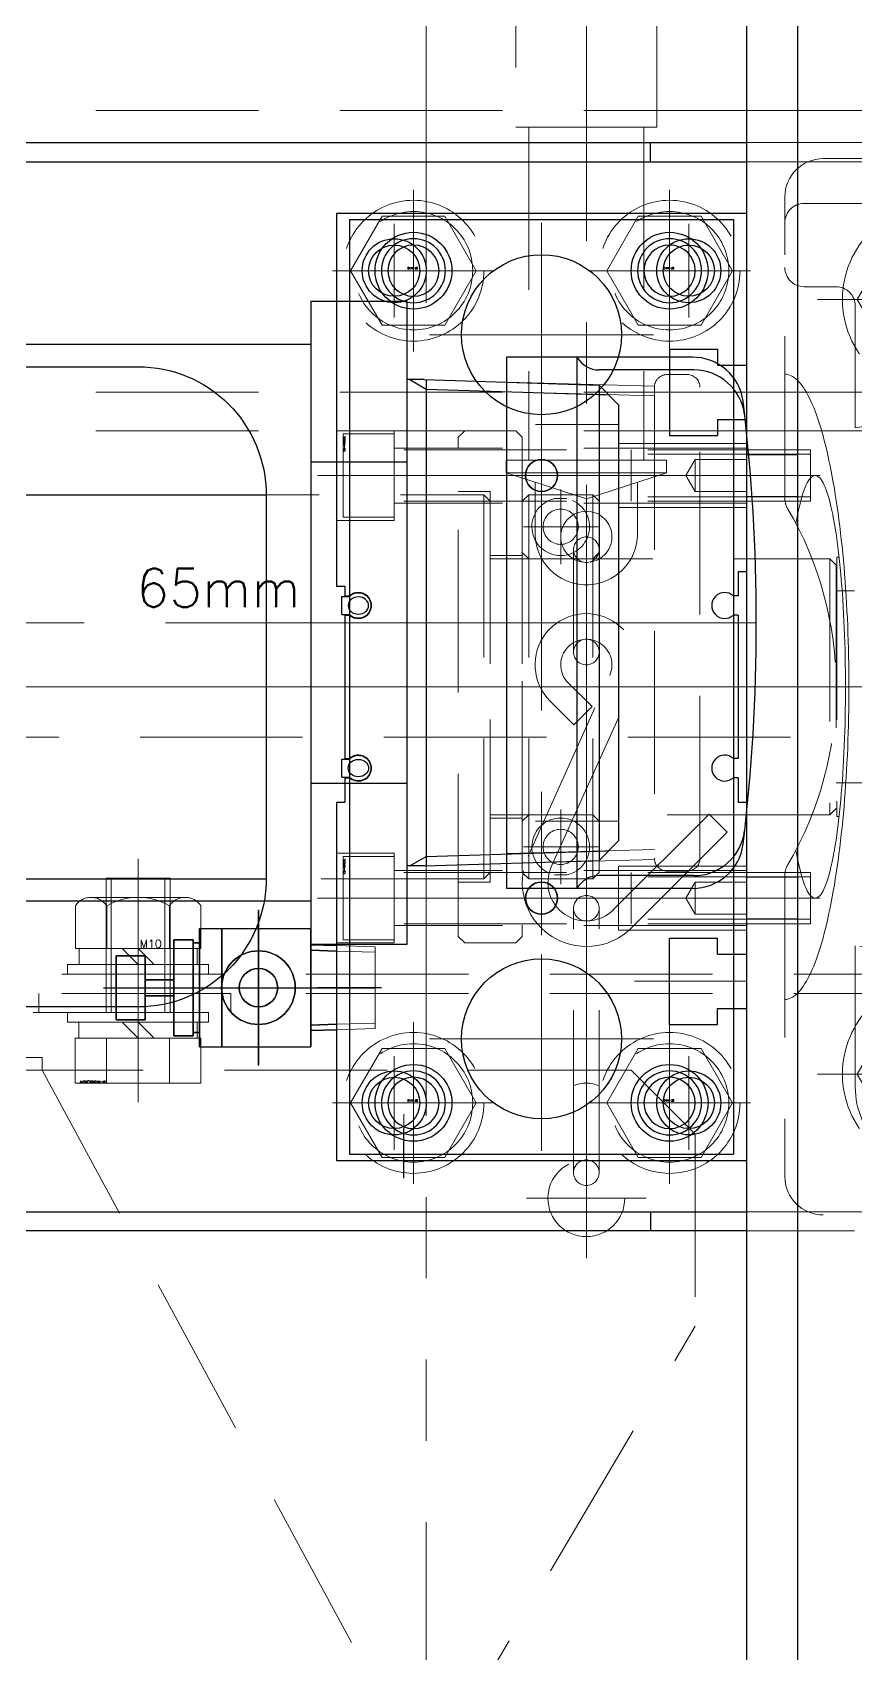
# Model space of a CAD drawing. Header units: millimetres. Extents: x -8731 to 85711, y -14522 to 31379.
# Drawn here: x 76591.4 to 76719.9, y 1396.7 to 1649.9 of the extents above; entities that cross this region are included whole.
import ezdxf
from ezdxf import colors
from ezdxf.entities.mleader import LeaderData, LeaderLine
from ezdxf.enums import TextEntityAlignment as Align
from ezdxf.math import Vec2, Vec3

# ---------------------------------------------------------------- set-up
doc = ezdxf.new("R2010")
doc.units = ezdxf.units.MM
doc.header["$LTSCALE"] = 4
for name, pattern in [('CENTER2', [28.575, 19.05, -3.175, 3.175, -3.175]), ('HIDDEN', [9.525, 6.35, -3.175]), ('PHANTOM2', [31.75, 15.875, -3.175, 3.175, -3.175, 3.175, -3.175])]:
    doc.linetypes.add(name, pattern=pattern)
for name, color, linetype, lineweight in [('04_HIDDEN', 2, 'HIDDEN', 13), ('05_CENTER', 4, 'CENTER2', 13), ('06_PHANTOM', 2, 'PHANTOM2', 13), ('08_DIM', 3, 'Continuous', 13)]:
    doc.layers.add(name, color=color, linetype=linetype, lineweight=lineweight)
doc.layers.add('10_DRAFT', color=8, linetype='Continuous', lineweight=0, plot=False)
doc.styles.add('KANJI0', font='txt.shx', dxfattribs={"width": 0.9, "height": 30, "bigfont": 'bigfont'})
doc.styles.add('KSS_TXT', font='txt.shx', dxfattribs={"bigfont": 'extfont2.shx'})
doc.styles.add('KSS_TXT_L', font='txt.shx', dxfattribs={"height": 9, "bigfont": 'extfont2.shx'})
doc.styles.get("Standard").update_dxf_attribs({"font": 'txt.shx', "bigfont": 'extfont2.shx'})

# ---------------------------------------------------------------- blocks, each defined once
blk = doc.blocks.new('AM_BALLOON1')
at = {"transparency": 16777216}
blk.add_circle((0, 0), 5, dxfattribs=at)
blk.add_attdef('B_NUMBER', text='', height=3, dxfattribs=at).set_placement((0, 0), align=Align.MIDDLE_CENTER)
blk = doc.blocks.new('_OPEN')
at = {"color": 0, "linetype": 'ByBlock'}
for p, q in [((-1, 0.1667), (0, 0)), ((0, 0), (-1, -0.1667)), ((0, 0), (-1, 0))]:
    blk.add_line(p, q, dxfattribs=at)
blk = doc.blocks.new('A$C751B273A_1_1_1')
at = {"color": 0}
for p, q in [((-52, -850.5), (-52, -919.5)), ((-49, -919.5), (-49, -850.5)), ((-52, -889.5), (-49, -889.5)), ((-52, -919.5), (-49, -919.5))]:
    blk.add_line(p, q, dxfattribs=at)
at = {"layer": '05_CENTER'}
blk.add_line((-43.51, -905), (-57.61, -905), dxfattribs=at)
blk = doc.blocks.new('A$C68F274FF_1_1')
at = {"color": 0}
blk.add_line((-1955, 3), (145, 3), dxfattribs=at)
blk.add_lwpolyline([(-1955, 0), (145, 0), (145, 35), (140, 40), (-1950, 40), (-1955, 35)], close=True, dxfattribs=at)
at = {"layer": '05_CENTER'}
blk.add_line((0, 6.36), (0, -3.64), dxfattribs=at)
blk = doc.blocks.new('A$C7AFA21F4_1_1_1')
at = {"color": 0, "linetype": 'CENTER2'}
blk.add_line((0, -24), (0, 14), dxfattribs=at)
at = {"color": 0}
for p, q in [((-9.81, 11), (9.81, 11)), ((-9.81, 4), (-9.81, 11)), ((-4.91, 4), (-4.91, 11)), ((4.91, 4), (4.91, 11)), ((9.81, 4), (9.81, 11)), ((9.81, 4), (-9.81, 4)), ((-9.25, 4), (-9.25, 1.5)), ((0, 1.5), (-2.5, 4)), ((0, 4), (2.5, 1.5)), ((9.25, 1.5), (9.25, 4)), ((-11, 1.5), (11, 1.5)), ((-11, 1.5), (-11, 0)), ((-11, 0), (11, 0)), ((11, 0), (11, 1.5))]:
    blk.add_line(p, q, dxfattribs=at)
at = {"color": 0, "linetype": 'HIDDEN'}
for p, q in [((-5, -21), (-5, 0)), ((-4.19, -21), (-4.19, 0)), ((4.19, -21), (4.19, 0)), ((5, -21), (5, 0)), ((-5, -21), (5, -21))]:
    blk.add_line(p, q, dxfattribs=at)
at = {"layer": '10_DRAFT', "style": 'KSS_TXT_L'}
blk.add_text('BT-M10x25L,SW,PW', height=0.3, dxfattribs=at).set_placement((5.1, 10.66))
blk = doc.blocks.new('M10Nza_1_1_1')
at = {"color": 0}
for p, q in [((-9.8, 4), (-9.8, 10.69)), ((-7.35, 12), (7.35, 12)), ((-4.9, 4), (-4.9, 10.69)), ((4.9, 10.69), (4.9, 4)), ((9.8, 10.69), (9.8, 4)), ((-9.8, 4), (9.8, 4)), ((-9.2, 1.5), (-9.2, 4)), ((0, 1.5), (-2.5, 4)), ((0, 4), (2.5, 1.5)), ((9.2, 4), (9.2, 1.5))]:
    blk.add_line(p, q, dxfattribs=at)
at = {"color": 0, "linetype": 'CENTER2'}
blk.add_line((0, 12), (0, 0), dxfattribs=at)
at = {"color": 0}
blk.add_lwpolyline([(-11, 1.5), (11, 1.5), (11, 0), (-11, 0)], close=True, dxfattribs=at)
for centre, radius, start, end in [((-7.35, 9.06), 2.94, 33.626, 146.374), ((0, 2.2), 9.8, 60, 120), ((7.35, 9.06), 2.94, 33.626, 146.374)]:
    blk.add_arc(centre, radius, start, end, dxfattribs=at)
at = {"layer": '10_DRAFT', "style": 'KSS_TXT'}
blk.add_text('M10', height=1.25, dxfattribs=at).set_placement((0.26, 4.12))
blk = doc.blocks.new('A$C50AA2148_1_1')
for name, p in [('A$C68F274FF_1_1', (35, 7)), ('M10Nza_1_1_1', (35, 10))]:
    blk.add_blockref(name, p)
for name, p, rotation in [('A$C751B273A_1_1_1', (-870, 56), 90), ('A$C7AFA21F4_1_1_1', (35, 4), 180)]:
    blk.add_blockref(name, p, dxfattribs=dict(rotation=rotation))
blk = doc.blocks.new('A$C50D93131_1_1_1')
at = {"color": 0}
for p, q in [((-10, 113), (-10, 115)), ((-10, 113), (-46, 113)), ((-10, 113), (50, 2)), ((82, 113), (-10, 113)), ((82, 113), (92, 103)), ((92, 103), (92, 73)), ((50, 2), (92, 73))]:
    blk.add_line(p, q, dxfattribs=at)
blk.add_lwpolyline([(-10, 115), (-46, 115, 0.414214), (-50, 111), (-50, 4, 0.414214), (-46, 0), (50, 0), (50, 2)], format="xyb", dxfattribs=at)
blk.add_circle((75, 93), 6, dxfattribs=at)
at = {"layer": '05_CENTER'}
for p, q in [((75, 83.66), (75, 102.34)), ((84.34, 93), (65.66, 93))]:
    blk.add_line(p, q, dxfattribs=at)
blk = doc.blocks.new('A$C081D2C41_1')
at = {"rotation": 270}
for name, p in [('A$C50AA2148_1_1', (-7, -870)), ('A$C50D93131_1_1_1', (-125, -900))]:
    blk.add_blockref(name, p, dxfattribs=at)
blk = doc.blocks.new('A$C68742FED_1')
at = {"color": 0}
for p, q in [((-2, 2), (39.3, 2)), ((-2, -2), (39.3, -2))]:
    blk.add_line(p, q, dxfattribs=at)
for centre, radius, start, end in [((-2, 0), 2, 90, 270), ((7.24, -0.02), 4.75, 335.3373, 25.1792), ((39.3, 0), 2, 270, 90)]:
    blk.add_arc(centre, radius, start, end, dxfattribs=at)
at = {"layer": '04_HIDDEN', "color": 0}
for centre, start, end in [((-2, 0), 270, 90), ((39.3, 0), 90, 270)]:
    blk.add_arc(centre, 2, start, end, dxfattribs=at)
at = {"layer": '05_CENTER', "color": 0}
blk.add_line((43.28, 0), (-7.24, 0), dxfattribs=at)
blk = doc.blocks.new('ST-10c_1')
at = {"color": 0}
for p, q in [((-327.19, 22), (-342.12, 7.07)), ((-324.36, 19.17), (-327.19, 22)), ((-324.36, 19.17), (-339.29, 4.24)), ((-271.05, 12.5), (-275.11, 0)), ((-280.55, 8), (-272.51, 8)), ((-217.05, 9), (-269.05, 9)), ((-332.58, -5.47), (-304.34, 7.29)), ((-330.93, -9.11), (-302.69, 3.65)), ((-307.58, 0.89), (-310.42, -1.93)), ((-303.88, -2.82), (-307.58, 0.89)), ((-283.05, 2), (-299.05, 2)), ((-271.05, -12.5), (-275.11, 0)), ((-306.71, -5.65), (-310.42, -1.93)), ((-283.05, -2), (-299.05, -2)), ((-280.55, -8), (-272.51, -8)), ((-217.05, -9), (-269.05, -9))]:
    blk.add_line(p, q, dxfattribs=at)
for points in [[(-271.05, 12.5), (-271.05, -12.5), (-269.05, -12.5), (-269.05, 12.5)], [(-68.05, 11), (-68.05, -11), (-217.05, -11), (-217.05, 11)]]:
    blk.add_lwpolyline(points, close=True, dxfattribs=at)
for centre, radius in [((-281.05, 0), 4), ((-299.05, 0), 2), ((-283.05, 0), 2)]:
    blk.add_circle(centre, radius, dxfattribs=at)
for centre, radius, start, end in [((-301.05, 0), 8, 224.9149, 114.3157), ((-280.55, 0), 8, 90, 270), ((-335.05, 0), 10, 135, 294.3157), ((-335.05, 0), 6, 135, 294.3157), ((-301.05, 0), 4, 224.9149, 114.3157)]:
    blk.add_arc(centre, radius, start, end, dxfattribs=at)
at = {"layer": '05_CENTER', "color": 0}
blk.add_line((-44.32, 0), (-347.75, 0), dxfattribs=at)
blk = doc.blocks.new('A$C7C9857A1_1')
at = {"color": 4, "xscale": -1, "rotation": 180}
for name, p in [('ST-10c_1', (379.37, 0)), ('A$C68742FED_1', (1, 0))]:
    blk.add_blockref(name, p, dxfattribs=at)
blk = doc.blocks.new('バルブソケット(TS-VS)-65mma_1')
at = {"color": 0}
for p, q in [((70, 50.21), (70, -50.21)), ((85, 50.21), (70, 50.21)), ((85, -50.21), (85, 50.21)), ((0, -43.5), (0, 43.5)), ((0, 43.5), (70, 43.5)), ((87.69, 37.99), (85, 37.99)), ((85.42, 37.99), (88, 36.5)), ((87.69, 37.99), (115, 37.14)), ((88, 37.98), (88, -37.98)), ((88, 36.5), (116.48, 35.61)), ((115, 37.14), (115, -37.14)), ((115, 37.14), (118, 34.05)), ((118, 34.05), (118, -34.05)), ((85, 25.1), (70, 25.1)), ((85, -25.1), (70, -25.1)), ((115, -37.14), (118, -34.05)), ((85.42, -37.99), (88, -36.5)), ((87.69, -37.99), (115, -37.14)), ((88, -36.5), (116.48, -35.61)), ((87.69, -37.99), (85, -37.99)), ((70, -43.5), (0, -43.5)), ((70, -50.21), (85, -50.21))]:
    blk.add_line(p, q, dxfattribs=at)
at = {"layer": '05_CENTER', "color": 0}
blk.add_line((123.49, 0), (0, 0), dxfattribs=at)
at = {"layer": '10_DRAFT'}
for p, q in [((0, 38), (12.94, 38)), ((100.54, -37.59), (100.54, 37.59)), ((105.06, 31), (118, 31)), ((105.06, -31), (118, -31)), ((0, -38), (12.94, -38))]:
    blk.add_line(p, q, dxfattribs=at)
at = {"layer": '10_DRAFT', "style": 'KSS_TXT'}
blk.add_text('65mm', height=6, dxfattribs=at).set_placement((42.71, 2.46))
blk = doc.blocks.new('SFC-65a_1')
at = {"color": 0}
for p, q in [((-41.5, 29.03), (-41.5, 0)), ((-39.5, 29.24), (-39.5, 14.46)), ((39.5, 29.24), (39.5, 14.46)), ((41.5, 29.03), (41.5, 0)), ((-41.5, 11), (41.5, 11)), ((-41.5, 0), (41.5, 0))]:
    blk.add_line(p, q, dxfattribs=at)
for centre, radius, start, end in [((0, -254.39), 293.39, 83.227, 96.773), ((-33.5, 29.03), 8, 97.9137, 180), ((-31.5, 29.24), 8, 97.3552, 180), ((31.5, 29.24), 8, 0, 82.6449), ((33.5, 29.03), 8, 0, 82.0863), ((-43.5, 14.46), 4, 300.0001, 360), ((43.5, 14.46), 4, 180, 239.9999)]:
    blk.add_arc(centre, radius, start, end, dxfattribs=at)
at = {"layer": '04_HIDDEN', "color": 0}
for p, q in [((-38.78, 28.2), (-38.78, 25.09)), ((36.79, 30.2), (-36.78, 30.2)), ((38.79, 25.09), (38.79, 28.2)), ((-37.59, 0.09), (-36.96, 23.1)), ((-36.78, 23.09), (36.79, 23.09)), ((-36.06, 0.09), (-35.44, 23.09)), ((36.06, 0.09), (35.44, 23.09)), ((37.59, 0.09), (36.96, 23.1))]:
    blk.add_line(p, q, dxfattribs=at)
for centre, start, end in [((-36.78, 28.2), 90, 180), ((36.79, 28.2), 0, 90), ((-36.78, 25.09), 180, 270), ((36.79, 25.09), 270, 0)]:
    blk.add_arc(centre, 2, start, end, dxfattribs=at)
at = {"layer": '10_DRAFT'}
blk.add_line((0, 39), (0, 0), dxfattribs=at)
blk = doc.blocks.new('A$C48C628A5_1_1_1')
at = {"color": 4}
blk.add_blockref('バルブソケット(TS-VS)-65mma_1', (1942, -830), dxfattribs=at)
at = {"color": 4, "rotation": 270}
blk.add_blockref('SFC-65a_1', (2042.54, -830), dxfattribs=at)
blk = doc.blocks.new('A$C07C31A19_1_1_1')
at = {"color": 0}
blk.add_line((1008, 950), (1008, 16), dxfattribs=at)
blk.add_lwpolyline([(1090, 950), (1000, 950), (1000, 16), (1100, 16), (1100, 940)], close=True, dxfattribs=at)
at = {"layer": '04_HIDDEN'}
for p, q in [((1000, 487), (1008, 487)), ((1000, 486.25), (1008, 486.25)), ((1000, 479.75), (1008, 479.75)), ((1000, 479), (1008, 479)), ((1000, 421), (1008, 421)), ((1000, 420.25), (1008, 420.25)), ((1000, 413.75), (1008, 413.75)), ((1000, 413), (1008, 413))]:
    blk.add_line(p, q, dxfattribs=at)
at = {"layer": '05_CENTER'}
for p, q in [((996.61, 483), (1011.39, 483)), ((996.61, 417), (1011.39, 417))]:
    blk.add_line(p, q, dxfattribs=at)
blk = doc.blocks.new('A$C6DBB619B_1_1_1')
at = {"color": 0}
for p, q in [((313, 2050), (313, 2075)), ((357, 2050), (357, 2075)), ((363, 2050), (363, 2075)), ((313, 2050), (313, 50)), ((357, 2050), (357, 50)), ((363, 2050), (363, 50))]:
    blk.add_line(p, q, dxfattribs=at)
blk = doc.blocks.new('A$C4032155D_1_1')
at = {"rotation": 270}
blk.add_blockref('A$C6DBB619B_1_1_1', (-2100, 3), dxfattribs=at)
blk = doc.blocks.new('A$C62180693_1_1_1')
at = {"color": 0}
blk.add_lwpolyline([(10, 39), (10, -39), (9, -40), (1, -40), (0, -39), (0, 39), (1, 40), (9, 40)], close=True, dxfattribs=at)
at = {"layer": '04_HIDDEN'}
for p, q in [((0, 30.5), (5, 30.5)), ((5, -30.5), (5, 30.5)), ((5, 20.5), (10, 20.5)), ((5, -20.5), (10, -20.5)), ((0, -30.5), (5, -30.5))]:
    blk.add_line(p, q, dxfattribs=at)
at = {"layer": '10_DRAFT'}
blk.add_line((0, 0), (10, 0), dxfattribs=at)
blk = doc.blocks.new('MUCAP206Jc_1_1_1')
at = {"color": 0}
for p, q in [((-29.39, 24), (-76.5, 24)), ((29.39, 24), (76.5, 24)), ((-75.5, 21), (-75.5, 0)), ((-62.5, 21), (-62.5, 16)), ((-82.5, 18), (-82.5, -18)), ((82.5, -18), (82.5, 18)), ((-20.25, 15.9), (20.25, 15.9)), ((-20.25, 15.53), (-20.25, 15.9)), ((20.25, 15.53), (20.25, 15.9)), ((-59.5, 13), (-40.48, 13)), ((62.5, 13), (40.48, 13)), ((-62.5, 8.5), (-58.5, 8.5)), ((62.5, 8.5), (58.5, 8.5)), ((75.5, -21), (75.5, 0)), ((-62.5, -8.5), (-58.5, -8.5)), ((62.5, -8.5), (58.5, -8.5)), ((-62.5, -13), (-40.48, -13)), ((59.5, -13), (40.48, -13)), ((-20.25, -22.2), (-20.25, -15.53)), ((20.25, -22.2), (20.25, -15.53)), ((62.5, -21), (62.5, -16)), ((-20.25, -22.2), (20.25, -22.2)), ((-29.39, -24), (-76.5, -24)), ((29.39, -24), (76.5, -24))]:
    blk.add_line(p, q, dxfattribs=at)
for points in [[(-2.02, 0), (-4.04, -3.5), (-2.02, -7), (2.02, -7), (4.04, -3.5), (2.02, 0)], [(-0.87, -15.7), (-1.73, -17.2), (-0.87, -18.7), (0.87, -18.7), (1.73, -17.2), (0.87, -15.7)]]:
    blk.add_lwpolyline(points, close=True, dxfattribs=at)
for points in [[(48.83, 24, 0), (48.82, 23.75, 0), (48.77, 23.51, 0), (48.7, 23.26, 0), (48.6, 23.02, 0), (48.46, 22.78, 0), (48.3, 22.53, 0), (48.11, 22.29, 0), (47.89, 22.05, 0), (47.64, 21.81, 0), (47.37, 21.57, 0), (47.06, 21.33, 0), (46.73, 21.1, 0), (46.37, 20.86, 0), (45.98, 20.63, 0), (45.56, 20.4, 0), (45.11, 20.17, 0), (44.64, 19.95, 0), (44.14, 19.72, 0), (43.62, 19.5, 0), (43.07, 19.29, 0), (42.49, 19.07, 0), (41.88, 18.86, 0), (41.26, 18.65, 0), (40.6, 18.44, 0), (39.92, 18.24, 0), (39.22, 18.04, 0), (38.5, 17.85, 0), (37.75, 17.66, 0), (36.98, 17.47, 0), (36.18, 17.28, 0), (35.37, 17.11, 0), (34.53, 16.93, 0), (33.67, 16.76, 0), (32.79, 16.59, 0), (31.9, 16.43, 0), (30.98, 16.27, 0), (30.04, 16.12, 0), (29.09, 15.97, 0), (28.12, 15.82, 0), (27.13, 15.68, 0), (26.12, 15.55, 0), (25.1, 15.42, 0), (24.07, 15.3, 0), (23.02, 15.18, 0), (21.96, 15.07, 0), (20.88, 14.96, 0), (19.79, 14.86, 0), (18.69, 14.76, 0), (17.57, 14.67, 0), (16.45, 14.58, 0), (15.32, 14.51, 0), (14.17, 14.43, 0), (13.02, 14.36, 0), (11.87, 14.3, 0), (10.7, 14.24, 0), (9.53, 14.19, 0), (8.35, 14.15, 0), (7.17, 14.11, 0), (5.98, 14.07, 0), (4.79, 14.05, 0), (3.59, 14.03, 0), (2.4, 14.01, 0), (1.2, 14, 0), (0, 14, 0), (-1.2, 14, 0), (-2.4, 14.01, 0), (-3.59, 14.03, 0), (-4.79, 14.05, 0), (-5.98, 14.07, 0), (-7.17, 14.11, 0), (-8.35, 14.15, 0), (-9.53, 14.19, 0), (-10.7, 14.24, 0), (-11.87, 14.3, 0), (-13.02, 14.36, 0), (-14.17, 14.43, 0), (-15.32, 14.51, 0), (-16.45, 14.58, 0), (-17.57, 14.67, 0), (-18.69, 14.76, 0), (-19.79, 14.86, 0), (-20.88, 14.96, 0), (-21.96, 15.07, 0), (-23.02, 15.18, 0), (-24.07, 15.3, 0), (-25.1, 15.42, 0), (-26.12, 15.55, 0), (-27.13, 15.68, 0), (-28.12, 15.82, 0), (-29.09, 15.97, 0), (-30.04, 16.12, 0), (-30.98, 16.27, 0), (-31.9, 16.43, 0), (-32.79, 16.59, 0), (-33.67, 16.76, 0), (-34.53, 16.93, 0), (-35.37, 17.11, 0), (-36.18, 17.28, 0), (-36.98, 17.47, 0), (-37.75, 17.66, 0), (-38.5, 17.85, 0), (-39.22, 18.04, 0), (-39.92, 18.24, 0), (-40.6, 18.44, 0), (-41.26, 18.65, 0), (-41.88, 18.86, 0), (-42.49, 19.07, 0), (-43.07, 19.29, 0), (-43.62, 19.5, 0), (-44.14, 19.72, 0), (-44.64, 19.95, 0), (-45.11, 20.17, 0), (-45.56, 20.4, 0), (-45.98, 20.63, 0), (-46.37, 20.86, 0), (-46.73, 21.1, 0), (-47.06, 21.33, 0), (-47.37, 21.57, 0), (-47.64, 21.81, 0), (-47.89, 22.05, 0), (-48.11, 22.29, 0), (-48.3, 22.53, 0), (-48.46, 22.78, 0), (-48.6, 23.02, 0), (-48.7, 23.26, 0), (-48.77, 23.51, 0), (-48.82, 23.75, 0), (-48.83, 24, 0)], [(25.5, 22.27, 0), (26.23, 22.14, 0), (26.92, 22, 0), (27.57, 21.87, 0), (28.2, 21.73, 0), (28.78, 21.58, 0), (29.33, 21.43, 0), (29.85, 21.28, 0), (30.33, 21.13, 0), (30.77, 20.98, 0), (31.17, 20.82, 0), (31.53, 20.66, 0), (31.86, 20.5, 0), (32.14, 20.34, 0), (32.38, 20.18, 0), (32.59, 20.01, 0), (32.75, 19.85, 0), (32.87, 19.68, 0), (32.95, 19.51, 0), (33, 19.35, 0), (32.99, 19.18, 0), (32.95, 19.01, 0), (32.87, 18.85, 0), (32.75, 18.68, 0), (32.58, 18.51, 0), (32.38, 18.35, 0), (32.13, 18.19, 0), (31.85, 18.02, 0), (31.52, 17.86, 0), (31.16, 17.7, 0), (30.75, 17.55, 0), (30.31, 17.39, 0), (29.83, 17.24, 0), (29.32, 17.09, 0), (28.76, 16.94, 0), (28.18, 16.8, 0), (27.55, 16.66, 0), (26.89, 16.52, 0), (26.2, 16.39, 0), (25.48, 16.26, 0), (24.72, 16.13, 0), (23.94, 16.01, 0), (23.12, 15.89, 0), (22.28, 15.77, 0), (21.4, 15.66, 0), (20.5, 15.56, 0), (19.58, 15.45, 0), (18.63, 15.36, 0), (17.66, 15.27, 0), (16.66, 15.18, 0), (15.65, 15.1, 0), (14.61, 15.02, 0), (13.56, 14.95, 0), (12.49, 14.88, 0), (11.4, 14.82, 0), (10.3, 14.77, 0), (9.19, 14.72, 0), (8.07, 14.67, 0), (6.93, 14.64, 0), (5.79, 14.6, 0), (4.64, 14.58, 0), (3.49, 14.56, 0), (2.33, 14.54, 0), (1.16, 14.53, 0), (0, 14.53, 0), (-1.16, 14.53, 0), (-2.33, 14.54, 0), (-3.49, 14.56, 0), (-4.64, 14.58, 0), (-5.79, 14.6, 0), (-6.93, 14.64, 0), (-8.07, 14.67, 0), (-9.19, 14.72, 0), (-10.3, 14.77, 0), (-11.4, 14.82, 0), (-12.49, 14.88, 0), (-13.56, 14.95, 0), (-14.61, 15.02, 0), (-15.65, 15.1, 0), (-16.66, 15.18, 0), (-17.66, 15.27, 0), (-18.63, 15.36, 0), (-19.58, 15.45, 0), (-20.5, 15.56, 0), (-21.4, 15.66, 0), (-22.28, 15.77, 0), (-23.12, 15.89, 0), (-23.94, 16.01, 0), (-24.72, 16.13, 0), (-25.48, 16.26, 0), (-26.2, 16.39, 0), (-26.89, 16.52, 0), (-27.55, 16.66, 0), (-28.18, 16.8, 0), (-28.76, 16.94, 0), (-29.32, 17.09, 0), (-29.83, 17.24, 0), (-30.31, 17.39, 0), (-30.75, 17.55, 0), (-31.16, 17.7, 0), (-31.52, 17.86, 0), (-31.85, 18.02, 0), (-32.13, 18.19, 0), (-32.38, 18.35, 0), (-32.58, 18.51, 0), (-32.75, 18.68, 0), (-32.87, 18.85, 0), (-32.95, 19.01, 0), (-32.99, 19.18, 0), (-33, 19.35, 0), (-32.95, 19.51, 0), (-32.87, 19.68, 0), (-32.75, 19.85, 0), (-32.59, 20.01, 0), (-32.38, 20.18, 0), (-32.14, 20.34, 0), (-31.86, 20.5, 0), (-31.53, 20.66, 0), (-31.17, 20.82, 0), (-30.77, 20.98, 0), (-30.33, 21.13, 0), (-29.85, 21.28, 0), (-29.33, 21.43, 0), (-28.78, 21.58, 0), (-28.2, 21.73, 0), (-27.57, 21.87, 0), (-26.92, 22, 0), (-26.23, 22.14, 0), (-25.5, 22.27, 0)], [(48.83, -24, 0), (48.82, -23.75, 0), (48.77, -23.51, 0), (48.7, -23.26, 0), (48.6, -23.02, 0), (48.46, -22.78, 0), (48.3, -22.53, 0), (48.11, -22.29, 0), (47.89, -22.05, 0), (47.64, -21.81, 0), (47.37, -21.57, 0), (47.06, -21.33, 0), (46.73, -21.1, 0), (46.37, -20.86, 0), (45.98, -20.63, 0), (45.56, -20.4, 0), (45.11, -20.17, 0), (44.64, -19.95, 0), (44.14, -19.72, 0), (43.62, -19.5, 0), (43.07, -19.29, 0), (42.49, -19.07, 0), (41.88, -18.86, 0), (41.26, -18.65, 0), (40.6, -18.44, 0), (39.92, -18.24, 0), (39.22, -18.04, 0), (38.5, -17.85, 0), (37.75, -17.66, 0), (36.98, -17.47, 0), (36.18, -17.28, 0), (35.37, -17.11, 0), (34.53, -16.93, 0), (33.67, -16.76, 0), (32.79, -16.59, 0), (31.9, -16.43, 0), (30.98, -16.27, 0), (30.04, -16.12, 0), (29.09, -15.97, 0), (28.12, -15.82, 0), (27.13, -15.69, 0), (26.12, -15.55, 0), (25.1, -15.42, 0), (24.07, -15.3, 0), (23.02, -15.18, 0), (21.96, -15.07, 0), (20.88, -14.96, 0), (19.79, -14.86, 0), (18.69, -14.76, 0), (17.57, -14.67, 0), (16.45, -14.59, 0), (15.32, -14.51, 0), (14.17, -14.43, 0), (13.02, -14.36, 0), (11.87, -14.3, 0), (10.7, -14.24, 0), (9.53, -14.19, 0), (8.35, -14.15, 0), (7.17, -14.11, 0), (5.98, -14.08, 0), (4.79, -14.05, 0), (3.59, -14.03, 0), (2.4, -14.01, 0), (1.2, -14, 0), (0, -14, 0), (-1.2, -14, 0), (-2.4, -14.01, 0), (-3.59, -14.03, 0), (-4.79, -14.05, 0), (-5.98, -14.08, 0), (-7.17, -14.11, 0), (-8.35, -14.15, 0), (-9.53, -14.19, 0), (-10.7, -14.24, 0), (-11.87, -14.3, 0), (-13.02, -14.36, 0), (-14.17, -14.43, 0), (-15.32, -14.51, 0), (-16.45, -14.59, 0), (-17.57, -14.67, 0), (-18.69, -14.76, 0), (-19.79, -14.86, 0), (-20.88, -14.96, 0), (-21.96, -15.07, 0), (-23.02, -15.18, 0), (-24.07, -15.3, 0), (-25.1, -15.42, 0), (-26.12, -15.55, 0), (-27.13, -15.69, 0), (-28.12, -15.82, 0), (-29.09, -15.97, 0), (-30.04, -16.12, 0), (-30.98, -16.27, 0), (-31.9, -16.43, 0), (-32.79, -16.59, 0), (-33.67, -16.76, 0), (-34.53, -16.93, 0), (-35.37, -17.11, 0), (-36.18, -17.28, 0), (-36.98, -17.47, 0), (-37.75, -17.66, 0), (-38.5, -17.85, 0), (-39.22, -18.04, 0), (-39.92, -18.24, 0), (-40.6, -18.44, 0), (-41.26, -18.65, 0), (-41.88, -18.86, 0), (-42.49, -19.07, 0), (-43.07, -19.29, 0), (-43.62, -19.5, 0), (-44.14, -19.72, 0), (-44.64, -19.95, 0), (-45.11, -20.17, 0), (-45.56, -20.4, 0), (-45.98, -20.63, 0), (-46.37, -20.86, 0), (-46.73, -21.1, 0), (-47.06, -21.33, 0), (-47.37, -21.57, 0), (-47.64, -21.81, 0), (-47.89, -22.05, 0), (-48.11, -22.29, 0), (-48.3, -22.53, 0), (-48.46, -22.78, 0), (-48.6, -23.02, 0), (-48.7, -23.26, 0), (-48.77, -23.51, 0), (-48.82, -23.75, 0), (-48.83, -24, 0)], [(25.5, -22.27, 0), (26.23, -22.14, 0), (26.92, -22, 0), (27.57, -21.87, 0), (28.2, -21.73, 0), (28.78, -21.58, 0), (29.33, -21.43, 0), (29.85, -21.28, 0), (30.33, -21.13, 0), (30.77, -20.98, 0), (31.17, -20.82, 0), (31.53, -20.66, 0), (31.86, -20.5, 0), (32.14, -20.34, 0), (32.38, -20.18, 0), (32.59, -20.01, 0), (32.75, -19.85, 0), (32.87, -19.68, 0), (32.95, -19.51, 0), (33, -19.35, 0), (32.99, -19.18, 0), (32.95, -19.01, 0), (32.87, -18.85, 0), (32.75, -18.68, 0), (32.58, -18.51, 0), (32.38, -18.35, 0), (32.13, -18.19, 0), (31.85, -18.02, 0), (31.52, -17.86, 0), (31.16, -17.71, 0), (30.75, -17.55, 0), (30.31, -17.39, 0), (29.83, -17.24, 0), (29.32, -17.09, 0), (28.76, -16.95, 0), (28.18, -16.8, 0), (27.55, -16.66, 0), (26.89, -16.52, 0), (26.2, -16.39, 0), (25.48, -16.26, 0), (24.72, -16.13, 0), (23.94, -16.01, 0), (23.12, -15.89, 0), (22.28, -15.77, 0), (21.4, -15.66, 0), (20.5, -15.56, 0), (19.58, -15.45, 0), (18.63, -15.36, 0), (17.66, -15.27, 0), (16.66, -15.18, 0), (15.65, -15.1, 0), (14.61, -15.02, 0), (13.56, -14.95, 0), (12.49, -14.88, 0), (11.4, -14.82, 0), (10.3, -14.77, 0), (9.19, -14.72, 0), (8.07, -14.68, 0), (6.93, -14.64, 0), (5.79, -14.6, 0), (4.64, -14.58, 0), (3.49, -14.56, 0), (2.33, -14.54, 0), (1.16, -14.53, 0), (0, -14.53, 0), (-1.16, -14.53, 0), (-2.33, -14.54, 0), (-3.49, -14.56, 0), (-4.64, -14.58, 0), (-5.79, -14.6, 0), (-6.93, -14.64, 0), (-8.07, -14.68, 0), (-9.19, -14.72, 0), (-10.3, -14.77, 0), (-11.4, -14.82, 0), (-12.49, -14.88, 0), (-13.56, -14.95, 0), (-14.61, -15.02, 0), (-15.65, -15.1, 0), (-16.66, -15.18, 0), (-17.66, -15.27, 0), (-18.63, -15.36, 0), (-19.58, -15.45, 0), (-20.5, -15.56, 0), (-21.4, -15.66, 0), (-22.28, -15.77, 0), (-23.12, -15.89, 0), (-23.94, -16.01, 0), (-24.72, -16.13, 0), (-25.48, -16.26, 0), (-26.2, -16.39, 0), (-26.89, -16.52, 0), (-27.55, -16.66, 0), (-28.18, -16.8, 0), (-28.76, -16.95, 0), (-29.32, -17.09, 0), (-29.83, -17.24, 0), (-30.31, -17.39, 0), (-30.75, -17.55, 0), (-31.16, -17.71, 0), (-31.52, -17.86, 0), (-31.85, -18.02, 0), (-32.13, -18.19, 0), (-32.38, -18.35, 0), (-32.58, -18.51, 0), (-32.75, -18.68, 0), (-32.87, -18.85, 0), (-32.95, -19.01, 0), (-32.99, -19.18, 0), (-33, -19.35, 0), (-32.95, -19.51, 0), (-32.87, -19.68, 0), (-32.75, -19.85, 0), (-32.59, -20.01, 0), (-32.38, -20.18, 0), (-32.14, -20.34, 0), (-31.86, -20.5, 0), (-31.53, -20.66, 0), (-31.17, -20.82, 0), (-30.77, -20.98, 0), (-30.33, -21.13, 0), (-29.85, -21.28, 0), (-29.33, -21.43, 0), (-28.78, -21.58, 0), (-28.2, -21.73, 0), (-27.57, -21.87, 0), (-26.92, -22, 0), (-26.23, -22.14, 0), (-25.5, -22.27, 0)]]:
    blk.add_polyline3d(points, dxfattribs=at)
for centre, radius in [((0, -3.5), 3.3), ((0, -3.5), 2.4), ((0, -3.5), 0.555), ((0, -17.2), 3), ((0, -17.2), 2.45)]:
    blk.add_circle(centre, radius, dxfattribs=at)
for centre, radius, start, end in [((-76.5, 18), 6, 90, 180), ((-72.5, 21), 3, 90, 180), ((-65.5, 21), 3, 0, 90), ((-29.39, 21), 3, 59.5497, 90), ((0, 71), 55, 239.5497, 300.4503), ((29.39, 21), 3, 90, 120.4503), ((76.5, 18), 6, 0, 90), ((-59.5, 16), 3, 180, 270), ((41.5, 0), 83, 170.9889, 189.0111), ((-41.5, 0), 83, 350.9889, 9.0111), ((62.5, 0), 13, 0, 90), ((-62.5, 0), 8.5, 90, 270), ((-58.5, 0), 8.5, 270, 90), ((58.5, 0), 8.5, 90, 270), ((62.5, 0), 8.5, 270, 90), ((-62.5, 0), 13, 180, 270), ((59.5, -16), 3, 0, 90), ((-76.5, -18), 6, 180, 270), ((0, -71), 55, 111.6035, 120.4503), ((0, -71), 55, 59.5497, 68.3965), ((76.5, -18), 6, 270, 0), ((65.5, -21), 3, 180, 270), ((72.5, -21), 3, 270, 0), ((-29.39, -21), 3, 270, 300.4503), ((29.39, -21), 3, 239.5497, 270)]:
    blk.add_arc(centre, radius, start, end, dxfattribs=at)
at = {"layer": '04_HIDDEN', "color": 0}
for p, q in [((-20.25, -15.53), (-20.25, 15.53)), ((-15, -22.2), (-15, 15.9)), ((15, -22.2), (15, 15.9)), ((20.25, -15.53), (20.25, 15.53))]:
    blk.add_line(p, q, dxfattribs=at)
at = {"layer": '05_CENTER', "color": 0}
for p, q in [((-60.5, -12.34), (-60.5, 12.34)), ((60.5, -12.34), (60.5, 12.34)), ((-75.83, 0), (-45.17, 0)), ((75.83, 0), (45.17, 0)), ((-7.51, -3.5), (7.51, -3.5)), ((-6, -17.2), (6, -17.2))]:
    blk.add_line(p, q, dxfattribs=at)
at = {"layer": '10_DRAFT'}
for p, q in [((0, -22.2), (0, 15.9)), ((-29.51, 9.5), (29.51, 9.5)), ((31, 0), (-31, 0)), ((-29.51, -9.5), (29.51, -9.5))]:
    blk.add_line(p, q, dxfattribs=at)
for start, end in [(162.1545, 197.8455), (342.1545, 17.8455)]:
    blk.add_arc((0, 0), 31, start, end, dxfattribs=at)
blk = doc.blocks.new('M14Bw_1_1_1')
at = {"color": 0, "linetype": 'CENTER2'}
for p, q in [((0, -18.89), (0, 18.89)), ((18.89, 0), (-18.89, 0))]:
    blk.add_line(p, q, dxfattribs=at)
at = {"color": 0}
for p, q in [((-6.35, 11), (-12.7, 0)), ((6.35, 11), (-6.35, 11)), ((12.7, 0), (6.35, 11)), ((-12.7, 0), (-6.35, -11)), ((6.35, -11), (12.7, 0)), ((-6.35, -11), (6.35, -11))]:
    blk.add_line(p, q, dxfattribs=at)
for radius in [15, 11]:
    blk.add_circle((0, 0), radius, dxfattribs=at)
at = {"layer": '10_DRAFT', "ltscale": 3, "style": 'KANJI0', "width": 0.82}
blk.add_text('Ｍ１４', height=1.5, dxfattribs=at).set_placement((0.39, 0.1))
blk = doc.blocks.new('SCSPJ40-12b_1_1')
at = {"color": 0}
for p, q in [((0, 29), (1, 30)), ((0, 29), (0, -29)), ((1, 30), (1, -30)), ((1, 30), (11, 30)), ((5.03, 29.39), (6.97, 29.39)), ((11, 30), (11, -30)), ((11, 30), (12, 29)), ((12, 29), (12, -29)), ((12, 0), (12, 0)), ((0, -29), (1, -30)), ((1, -30), (11, -30)), ((5.03, -29.39), (6.97, -29.39)), ((11, -30), (12, -29))]:
    blk.add_line(p, q, dxfattribs=at)
for centre in [(6, 25), (6, -25)]:
    blk.add_circle(centre, 2.75, dxfattribs=at)
for centre, start, end in [((6, 25), 102.4679, 77.5321), ((6, -25), 282.4679, 257.5321)]:
    blk.add_arc(centre, 4.5, start, end, dxfattribs=at)
at = {"layer": '04_HIDDEN', "color": 0}
for p, q in [((1, 20), (0, 21)), ((11, 20), (12, 21)), ((1, 20), (11, 20)), ((1, -20), (0, -21)), ((1, -20), (11, -20)), ((11, -20), (12, -21))]:
    blk.add_line(p, q, dxfattribs=at)
at = {"layer": '05_CENTER', "color": 0}
for p, q in [((6, 19.17), (6, 30.83)), ((0.17, 25), (11.83, 25)), ((6, -19.17), (6, -30.83)), ((0.17, -25), (11.83, -25))]:
    blk.add_line(p, q, dxfattribs=at)
at = {"layer": '10_DRAFT'}
blk.add_line((0, 0), (12, 0), dxfattribs=at)
blk = doc.blocks.new('A$C08BD3208_1_1')
for p, q in [((959, 30), (959, -30)), ((1013, 20), (1013, -20))]:
    blk.add_line(p, q)
at = {"color": 0}
for p, q in [((960, 20), (1013, 20)), ((1014, 19), (1013, 20)), ((1014, 19), (1014, -19)), ((1055, 15), (1014, 15)), ((1014, -15), (1055, -15)), ((1013, -20), (960, -20)), ((1013, -20), (1014, -19))]:
    blk.add_line(p, q, dxfattribs=at)
for points in [[(-959, 30), (959, 30)], [(959, 30), (959, 30), (960, 29), (960, -29), (959, -30), (959, -30)], [(959, -30), (-959, -30)]]:
    blk.add_lwpolyline(points, dxfattribs=at)
at = {"layer": '05_CENTER'}
blk.add_line((1061.54, 0), (-1061.54, 0), dxfattribs=at)
blk = doc.blocks.new('A$C18077F98_1_1_1')
for name, p in [('M14Bw_1_1_1', (2080, 0)), ('A$C62180693_1_1_1', (2005, -60.5)), ('A$C08BD3208_1_1', (1050, -60.5)), ('M14Bw_1_1_1', (2080, -121))]:
    blk.add_blockref(name, p)
at = {"color": 4}
blk.add_blockref('SCSPJ40-12b_1_1', (2015, -60.5), dxfattribs=at)
at = {"layer": '04_HIDDEN', "color": 4, "xscale": -1, "rotation": 90}
blk.add_blockref('MUCAP206Jc_1_1_1', (2080, -60.5), dxfattribs=at)
blk = doc.blocks.new('A$C491655AE_1_1_1')
at = {"color": 0, "linetype": 'CENTER2'}
for p, q in [((0, -12.64), (0, 12.64)), ((-12.64, 0), (12.64, 0))]:
    blk.add_line(p, q, dxfattribs=at)
at = {"color": 0}
for p, q in [((-9.81, 0), (-4.91, 8.5)), ((-4.91, 8.5), (4.91, 8.5)), ((4.91, 8.5), (9.81, 0)), ((-4.91, -8.5), (-9.81, 0)), ((9.81, 0), (4.91, -8.5)), ((4.91, -8.5), (-4.91, -8.5))]:
    blk.add_line(p, q, dxfattribs=at)
for radius in [11, 9.25]:
    blk.add_circle((0, 0), radius, dxfattribs=at)
at = {"layer": '10_DRAFT', "style": 'KSS_TXT_L'}
blk.add_text('BT-M10', height=0.3, dxfattribs=at).set_placement((-0.7, -0.54))
blk = doc.blocks.new('A$C6CE94B02_1_1_1')
at = {"color": 0}
for p, q in [((985, 82), (985, 85)), ((-1000, 82), (1000, 82)), ((-1000, -82), (1000, -82)), ((985, -82), (985, -85))]:
    blk.add_line(p, q, dxfattribs=at)
for points in [[(-1000, 85), (1000, 85)], [(1000, -85), (-1000, -85)]]:
    blk.add_lwpolyline(points, dxfattribs=at)
blk.add_lwpolyline([(905, -50), (445, -50, -0.414214), (425, -30), (425, 30, -0.414214), (445, 50), (905, 50, -0.414214), (925, 30), (925, -30, -0.414214)], format="xyb", close=True, dxfattribs=at)
for centre in [(948, 65), (988, 65), (948, -65), (988, -65)]:
    blk.add_circle(centre, 6, dxfattribs=at)
at = {"layer": '04_HIDDEN'}
for p, q in [((1000, 82), (1055, 82)), ((1000, -82), (1055, -82))]:
    blk.add_line(p, q, dxfattribs=at)
blk.add_lwpolyline([(1000, 85), (1055, 85), (1055, -85), (1000, -85)], dxfattribs=at)
at = {"layer": '05_CENTER'}
for p, q in [((948, 55.66), (948, 74.34)), ((988, 55.66), (988, 74.34)), ((938.66, 65), (957.34, 65)), ((978.66, 65), (997.34, 65)), ((948, -55.66), (948, -74.34)), ((988, -55.66), (988, -74.34)), ((938.66, -65), (957.34, -65)), ((978.66, -65), (997.34, -65))]:
    blk.add_line(p, q, dxfattribs=at)
blk = doc.blocks.new('AS2201F-02-06a_1_1')
at = {"color": 0, "linetype": 'CENTER2'}
for p, q in [((0, 36.42), (0, -6)), ((-12.17, 12.2), (12.07, 12.2))]:
    blk.add_line(p, q, dxfattribs=at)
at = {"color": 0}
for p, q in [((5, 34.4), (-5, 34.4)), ((-5, 29.9), (-5, 34.4)), ((5, 34.4), (5, 29.9)), ((-5, 29.9), (1.25, 29.9)), ((-1.25, 25.4), (-1.25, 29.9)), ((1.25, 29.9), (5, 29.9)), ((1.25, 29.9), (1.25, 25.4)), ((0, 25.4), (-7.5, 25.4)), ((-7.5, 22.4), (-7.5, 25.4)), ((7.5, 25.4), (0, 25.4)), ((7.5, 25.4), (7.5, 22.4)), ((-9.25, 21.4), (-9.25, 17.9)), ((-7, 21.4), (-9.25, 21.4)), ((0, 22.4), (-7.5, 22.4)), ((-7, 22.4), (-7, 21.9)), ((-7, 21.9), (-7, 21.4)), ((9.25, 21.4), (-7, 21.4)), ((7.5, 22.4), (0, 22.4)), ((7, 21.9), (7, 22.4)), ((7, 21.4), (7, 21.9)), ((9.25, 21.4), (9.25, 17.9)), ((-9.25, 17.9), (-9.25, 4)), ((9.25, 17.9), (-9.25, 17.9)), ((9.25, 17.9), (9.25, 4)), ((-9.25, 4), (6.7, 4)), ((-6.58, 0), (-6.7, 4)), ((-5.72, 0), (-5.85, 4)), ((5.85, 4), (5.72, 0)), ((6.7, 4), (6.58, 0)), ((6.7, 4), (9.25, 4))]:
    blk.add_line(p, q, dxfattribs=at)
for radius in [5.75, 3]:
    blk.add_circle((0, 12.2), radius, dxfattribs=at)
at = {"layer": '10_DRAFT'}
for p, q in [((-6.39, -6), (-6.58, 0)), ((-6.58, 0), (6.58, 0)), ((-5.53, -6), (-5.72, 0)), ((5.72, 0), (5.53, -6)), ((6.58, 0), (6.39, -6)), ((-6.39, -6), (6.39, -6))]:
    blk.add_line(p, q, dxfattribs=at)
blk = doc.blocks.new('MGPM50-100Z-M9Bc_1_1')
at = {"color": 0}
for p, q in [((-64, 74), (0, 74)), ((-64, 74), (-64, 15.7)), ((0, 74), (0, 50.25)), ((-12, 52.75), (-4.5, 52.75)), ((-12, 52.75), (-12, 39.25)), ((-4.5, 52.75), (-4.5, 50.25)), ((-4.5, 50.25), (0, 50.25)), ((-2, 50.25), (-2, 41.75)), ((-4.5, 41.75), (-4.5, 39.25)), ((-4.5, 41.75), (0, 41.75)), ((0, 41.75), (0, 18)), ((-12, 39.25), (-4.5, 39.25)), ((-1.3, 18), (0, 18)), ((-1.3, 18), (-1.3, 14.2)), ((-64, 15.7), (-62.7, 15.7)), ((-62.7, 15.7), (-62.7, 14.2)), ((-63.2, 11.3), (-63.2, 14.1)), ((-63.2, 14.1), (-62.03, 14.1)), ((-62.7, 14.2), (-61.96, 14.2)), ((-62, 14.2), (-62, 11.24)), ((-1.3, 14.2), (-2.04, 14.2)), ((-2, 14.2), (-2, 11.2)), ((-63.2, 11.3), (-62.03, 11.3)), ((-62.7, 11.2), (-62.7, -11.2)), ((-62.7, 11.2), (-61.96, 11.2)), ((-1.3, 11.2), (-2.04, 11.2)), ((-1.3, 11.2), (-1.3, -11.2)), ((-63.2, -14.1), (-63.2, -11.3)), ((-63.2, -11.3), (-62.03, -11.3)), ((-62.7, -11.2), (-61.96, -11.2)), ((-62, -11.2), (-62, -14.2)), ((-1.3, -11.2), (-2.04, -11.2)), ((-2, -11.2), (-2, -14.2)), ((-63.2, -14.1), (-62.03, -14.1)), ((-62.7, -14.2), (-62.7, -18)), ((-62.7, -14.2), (-61.96, -14.2)), ((-1.3, -14.2), (-2.04, -14.2)), ((-1.3, -14.2), (-1.3, -18)), ((-64, -18), (-64, -74)), ((-64, -18), (-62.7, -18)), ((-1.3, -18), (0, -18)), ((0, -18), (0, -41.75)), ((-12, -39.25), (-4.5, -39.25)), ((-12, -52.75), (-12, -39.25)), ((-4.5, -41.75), (-4.5, -39.25)), ((-4.5, -41.75), (0, -41.75)), ((-2, -41.75), (-2, -50.25)), ((-4.5, -50.25), (0, -50.25)), ((-4.5, -52.75), (-4.5, -50.25)), ((0, -50.25), (0, -74)), ((-12, -52.75), (-4.5, -52.75)), ((-53.5, -76.65), (-53.5, -69)), ((-64, -74), (0, -74))]:
    blk.add_line(p, q, dxfattribs=at)
for centre, radius in [((-55, 65), 5), ((-55, 65), 4), ((-9, 65), 5), ((-9, 65), 4), ((-32, 55), 12.5), ((-32, 33), 2.5), ((-32, -33), 2.5), ((-32, -55), 12.5), ((-55, -65), 5), ((-9, -65), 5), ((-55, -65), 4), ((-9, -65), 4)]:
    blk.add_circle(centre, radius, dxfattribs=at)
for centre, radius, start, end in [((-60.6, 12.7), 2, 224.427, 135.573), ((-60.6, 12.7), 2.02, 227.7946, 132.2054), ((-3.4, 12.7), 2.02, 47.7946, 312.2054), ((-60.6, -12.7), 2, 224.427, 135.573), ((-60.6, -12.7), 2.02, 227.7946, 132.2054), ((-3.4, -12.7), 2.02, 47.7946, 312.2054)]:
    blk.add_arc(centre, radius, start, end, dxfattribs=at)
blk.add_ellipse((-60.6, -12.7), major_axis=(1.6, 0), ratio=0.84375, dxfattribs=at)
at = {"layer": '04_HIDDEN', "color": 0}
for p, q in [((-55, 40), (-64, 40)), ((-55, 26), (-55, 40)), ((0, 38), (-20, 38)), ((-20, 28), (-20, 38)), ((0, 37.3), (-55, 37.3)), ((-8, 35.5), (-9.44, 33)), ((0, 35.5), (-8, 35.5)), ((-8, 30.5), (-8, 35.5)), ((-8, 30.5), (-9.44, 33)), ((0, 30.5), (-8, 30.5)), ((0, 28.7), (-55, 28.7)), ((0, 28), (-20, 28)), ((-64, 26), (-55, 26)), ((-64, -26), (-55, -26)), ((-55, -26), (-55, -40)), ((0, -28.7), (-55, -28.7)), ((0, -28), (-20, -28)), ((-20, -28), (-20, -38)), ((-8, -30.5), (-9.44, -33)), ((0, -30.5), (-8, -30.5)), ((-8, -30.5), (-8, -35.5)), ((-8, -35.5), (-9.44, -33)), ((0, -37.3), (-55, -37.3)), ((0, -35.5), (-8, -35.5)), ((-55, -40), (-64, -40)), ((0, -38), (-20, -38))]:
    blk.add_line(p, q, dxfattribs=at)
at = {"layer": '05_CENTER', "color": 0}
for p, q in [((-55, 72.31), (-55, 57.69)), ((-32, 72.5), (-32, -72.5)), ((-9, 72.31), (-9, 57.69)), ((-62.31, 65), (-47.69, 65)), ((-16.31, 65), (-1.69, 65)), ((-49.5, 55), (-14.5, 55)), ((-17.5, 46), (0, 46)), ((-66.99, 33), (2.4, 33)), ((-64, 0), (0, 0)), ((-66.99, -33), (2.4, -33)), ((-67.09, -47), (-57.09, -47)), ((-17.5, -46), (0, -46)), ((-49.5, -55), (-14.5, -55)), ((-55, -57.69), (-55, -72.31)), ((-9, -57.69), (-9, -72.31)), ((-62.31, -65), (-47.69, -65)), ((-16.31, -65), (-1.69, -65))]:
    blk.add_line(p, q, dxfattribs=at)
at = {"color": 0, "xscale": -1, "rotation": 90}
blk.add_blockref('AS2201F-02-06a_1_1', (-64, -47), dxfattribs=at)
blk = doc.blocks.new('MGPM50-100Z-M9Bb_1_1')
at = {"color": 0}
for p, q in [((64, 74), (0, 74)), ((0, 74), (0, 50.25)), ((64, 74), (64, 15.7)), ((2, 73), (2, -73)), ((62, 73), (2, 73)), ((62, 73), (62, -73)), ((2, 50.25), (0, 50.25)), ((0, 41.75), (0, 18)), ((2, 41.75), (0, 41.75)), ((1.3, 18), (0, 18)), ((1.3, 18), (1.3, 14.2)), ((64, 15.7), (62.7, 15.7)), ((62.7, 15.7), (62.7, 14.2)), ((1.3, 14.2), (2, 14.2)), ((62.7, 14.2), (62, 14.2)), ((63.2, 14.1), (62.03, 14.1)), ((63.2, 11.3), (63.2, 14.1)), ((1.3, 11.2), (1.3, -11.2)), ((1.3, 11.2), (2, 11.2)), ((62.7, 11.2), (62, 11.2)), ((63.2, 11.3), (62.03, 11.3)), ((62.7, 11.2), (62.7, -11.2)), ((1.3, -11.2), (2, -11.2)), ((62.7, -11.2), (62, -11.2)), ((63.2, -11.3), (62.03, -11.3)), ((63.2, -14.1), (63.2, -11.3)), ((1.3, -14.2), (1.3, -18)), ((1.3, -14.2), (2, -14.2)), ((62.7, -14.2), (62, -14.2)), ((63.2, -14.1), (62.03, -14.1)), ((62.7, -14.2), (62.7, -18)), ((1.3, -18), (0, -18)), ((0, -18), (0, -41.75)), ((64, -18), (62.7, -18)), ((64, -18), (64, -74)), ((2, -41.75), (0, -41.75)), ((57, -47), (67, -47)), ((2, -50.25), (0, -50.25)), ((0, -50.25), (0, -74)), ((62, -73), (2, -73)), ((64, -74), (0, -74))]:
    blk.add_line(p, q, dxfattribs=at)
for centre, radius in [((12, 65), 5), ((12, 65), 4), ((52, 65), 5), ((52, 65), 4), ((32, 33), 2.5), ((32, -33), 2.5), ((12, -65), 5), ((52, -65), 5), ((12, -65), 4), ((52, -65), 4)]:
    blk.add_circle(centre, radius, dxfattribs=at)
for centre in [(60.6, 12.7), (60.6, -12.7)]:
    blk.add_arc(centre, 2, 44.427, 315.573, dxfattribs=at)
blk.add_ellipse((60.6, 12.7), major_axis=(-1.6, 0), ratio=0.84375, dxfattribs=at)
at = {"layer": '04_HIDDEN', "color": 0}
for p, q in [((0, 38), (20, 38)), ((20, 28), (20, 38)), ((55, 26), (55, 40)), ((55, 40), (64, 40)), ((0, 37.3), (55, 37.3)), ((0, 35.5), (8, 35.5)), ((8, 35.5), (9.44, 33)), ((8, 30.5), (8, 35.5)), ((8, 30.5), (9.44, 33)), ((0, 30.5), (8, 30.5)), ((0, 28.7), (55, 28.7)), ((0, 28), (20, 28)), ((64, 26), (55, 26)), ((64, -26), (55, -26)), ((55, -26), (55, -40)), ((0, -28), (20, -28)), ((0, -28.7), (55, -28.7)), ((20, -28), (20, -38)), ((0, -30.5), (8, -30.5)), ((8, -30.5), (9.44, -33)), ((8, -30.5), (8, -35.5)), ((8, -35.5), (9.44, -33)), ((0, -35.5), (8, -35.5)), ((0, -37.3), (55, -37.3)), ((0, -38), (20, -38)), ((55, -40), (64, -40))]:
    blk.add_line(p, q, dxfattribs=at)
at = {"layer": '05_CENTER', "color": 0}
for p, q in [((12, 72.31), (12, 57.69)), ((52, 72.31), (52, 57.69)), ((4.69, 65), (19.31, 65)), ((44.69, 65), (59.31, 65)), ((32, 27.18), (32, 38.82)), ((66.99, 33), (-2.4, 33)), ((0, 0), (64, 0)), ((32, -27.18), (32, -38.82)), ((66.99, -33), (-2.4, -33)), ((12, -57.69), (12, -72.31)), ((52, -57.69), (52, -72.31)), ((4.69, -65), (19.31, -65)), ((44.69, -65), (59.31, -65)), ((53.5, -76.74), (53.5, -66.74))]:
    blk.add_line(p, q, dxfattribs=at)
at = {"color": 0, "xscale": -1, "rotation": 270}
blk.add_blockref('AS2201F-02-06a_1_1', (64, -47), dxfattribs=at)
blk = doc.blocks.new('A$C131E5F08_1_1')
at = {"color": 0}
for p, q in [((6.5, 8), (-6.5, 8)), ((-6.5, 8), (-6.5, 0)), ((6.5, 0), (6.5, 8)), ((6.5, 0), (-6.5, 0))]:
    blk.add_line(p, q, dxfattribs=at)
at = {"color": 0, "linetype": 'CENTER2'}
blk.add_line((0, -66.5), (0, 9.5), dxfattribs=at)
at = {"color": 0, "linetype": 'HIDDEN'}
for p, q in [((-4, -65), (-4, 0)), ((4, -65), (4, 0)), ((-4, -37), (4, -37)), ((-3.32, -65), (-3.32, -37)), ((3.32, -65), (3.32, -37)), ((-4, -65), (4, -65))]:
    blk.add_line(p, q, dxfattribs=at)
at = {"layer": '10_DRAFT', "style": 'KSS_TXT_L'}
blk.add_text('CS-M8x65L', height=0.3, dxfattribs=at).set_placement((3.76, 7.66))
blk = doc.blocks.new('A$C6B5E16F8_1_1')
for p, q in [((-575, -3), (-75, -3)), ((-575, -63), (-75, -63))]:
    blk.add_line(p, q)
blk.add_blockref('A$C6CE94B02_1_1_1', (-1000, -33))
at = {"color": 4}
blk.add_blockref('MGPM50-100Z-M9Bc_1_1', (0, -33), dxfattribs=at)
at = {"color": 4, "xscale": -1}
blk.add_blockref('MGPM50-100Z-M9Bb_1_1', (0, -33), dxfattribs=at)
at = {"layer": '04_HIDDEN'}
blk.add_blockref('A$C18077F98_1_1_1', (-2050, 27.5), dxfattribs=at)
for name, p, rotation in [('A$C491655AE_1_1_1', (-52, 32), 180), ('A$C491655AE_1_1_1', (-12, 32), 180), ('A$C131E5F08_1_1', (-55, 0), 89.99999999999999), ('A$C131E5F08_1_1', (-55, -66), 89.99999999999999), ('A$C491655AE_1_1_1', (-52, -98), 180), ('A$C491655AE_1_1_1', (-12, -98), 180)]:
    blk.add_blockref(name, p, dxfattribs=dict(at, rotation=rotation))

msp = doc.modelspace()

# ---------------------------------------------------------------- linework, layer by layer
at = {"layer": '06_PHANTOM', "color": 6}
msp.add_lwpolyline([(74752.86232, 1925.19256), (76652.86232, 1925.19256), (76652.86232, 1310.59256), (74752.86232, 1310.59256)], close=True, dxfattribs=at)

# ---------------------------------------------------------------- block references
for name, p in [('A$C48C628A5_1_1_1', (74622.86234, 2387.69256)), ('A$C07C31A19_1_1_1', (75702.86232, 1097.69256)), ('A$C6B5E16F8_1_1', (76702.86232, 1580.69256))]:
    msp.add_blockref(name, p)
at = {"layer": '04_HIDDEN', "rotation": 90}
for name, p in [('A$C7C9857A1_1', (76677.86232, 1472.80056)), ('A$C081D2C41_1', (75702.86232, 1499.80056))]:
    msp.add_blockref(name, p, dxfattribs=at)
at = {"layer": '04_HIDDEN'}
msp.add_blockref('A$C4032155D_1_1', (76752.86234, 1947.69256), dxfattribs=at)

# ---------------------------------------------------------------- leaders
at = {"layer": '08_DIM'}
ml = msp.add_multileader_block('Standard', dxfattribs=at)
ml.set_content('AM_BALLOON1', color=256, scale=15)
ml.set_attribute('B_NUMBER', 'G', width=0)
ml.set_leader_properties(color=256, linetype='ByLayer', lineweight=-1)
ml.set_arrow_properties(name='OPEN')
ml.build(insert=Vec2(0, 0))
ml.multileader.update_dxf_attribs({"leader_type": 0, "has_dogleg": 0, "text_right_attachment_type": 6, "dogleg_length": 0, "arrow_head_size": 30, "scale": 15, "block_connection_type": 1})
ctx = ml.context
ctx.base_point, ctx.scale, ctx.char_height, ctx.arrow_head_size, ctx.landing_gap_size, ctx.plane_origin = Vec3(77538.8127, 2880.80037), 15, 60, 30, 30, Vec3(77538.8127, 2880.80037)
ctx.right_attachment, ctx.attachment_type = 6, 1
notes = []
notes.append((ctx, [(0, (0, 0, 0), (0, 0), (1, 0), 1, [])]))
ctx.block.insert = Vec3(77538.8127, 2880.80037)
ml = msp.add_multileader_block('Standard', dxfattribs=at)
ml.set_content('AM_BALLOON1', color=256, scale=15)
ml.set_attribute('B_NUMBER', 'H', width=0)
ml.set_leader_properties(color=256, linetype='ByLayer', lineweight=-1)
ml.set_arrow_properties(name='OPEN')
ml.build(insert=Vec2(0, 0))
ml.multileader.update_dxf_attribs({"leader_type": 0, "has_dogleg": 0, "text_right_attachment_type": 6, "dogleg_length": 0, "arrow_head_size": 30, "scale": 15, "block_connection_type": 1})
ctx = ml.context
ctx.base_point, ctx.scale, ctx.char_height, ctx.arrow_head_size, ctx.landing_gap_size, ctx.plane_origin = Vec3(77409.17981, 2739.35861), 15, 60, 30, 30, Vec3(77409.17981, 2739.35861)
ctx.right_attachment, ctx.attachment_type = 6, 1
notes.append((ctx, [(0, (0, 0, 0), (0, 0), (1, 0), 1, [])]))
ctx.block.insert = Vec3(77409.17981, 2739.35861)
ml = msp.add_multileader_block('Standard', dxfattribs=at)
ml.set_content('AM_BALLOON1', color=256, scale=15)
ml.set_attribute('B_NUMBER', 'I', width=0)
ml.set_leader_properties(color=256, linetype='ByLayer', lineweight=-1)
ml.set_arrow_properties(name='OPEN')
ml.build(insert=Vec2(0, 0))
ml.multileader.update_dxf_attribs({"leader_type": 0, "has_dogleg": 0, "text_right_attachment_type": 6, "dogleg_length": 0, "arrow_head_size": 30, "scale": 15, "block_connection_type": 1})
ctx = ml.context
ctx.base_point, ctx.scale, ctx.char_height, ctx.arrow_head_size, ctx.landing_gap_size, ctx.plane_origin = Vec3(77551.89496, 2589.59678), 15, 60, 30, 30, Vec3(77551.89496, 2589.59678)
ctx.right_attachment, ctx.attachment_type = 6, 1
notes.append((ctx, [(0, (0, 0, 0), (0, 0), (1, 0), 1, [])]))
ctx.block.insert = Vec3(77551.89496, 2589.59678)
ml = msp.add_multileader_block('Standard', dxfattribs=at)
ml.set_content('AM_BALLOON1', color=256, scale=6.25)
ml.set_attribute('B_NUMBER', '120', width=0)
ml.set_leader_properties(color=256, linetype='ByLayer', lineweight=-1)
ml.set_arrow_properties(name='OPEN')
ml.build(insert=Vec2(0, 0))
ml.multileader.update_dxf_attribs({"leader_type": 0, "has_dogleg": 0, "text_right_attachment_type": 6, "dogleg_length": 0, "arrow_head_size": 12.5, "scale": 2.5, "block_connection_type": 1})
ctx = ml.context
ctx.base_point, ctx.scale, ctx.char_height, ctx.arrow_head_size, ctx.landing_gap_size, ctx.plane_origin = Vec3(82283.06772, 2548.57113), 2.5, 25, 12.5, 12.5, Vec3(82283.06772, 2548.57113)
ctx.right_attachment, ctx.attachment_type = 6, 1
notes.append((ctx, [(0, (0, 0, 0), (0, 0), (1, 0), 1, [])]))
ctx.block.insert = Vec3(82283.06772, 2548.57113)
for ctx, leaders in notes:
    for number, flags, end, landing, length, lines in leaders:
        leader = LeaderData()
        leader.index, (leader.has_last_leader_line, leader.has_dogleg_vector, leader.attachment_direction) = number, flags
        leader.last_leader_point, leader.dogleg_vector, leader.dogleg_length = Vec3(end), Vec3(landing), length
        for number, points, colour, breaks in lines:
            line = LeaderLine()
            line.index, line.vertices, line.color, line.breaks = number, Vec3.list(points), colors.encode_raw_color(colour), breaks
            leader.lines.append(line)
        ctx.leaders.append(leader)

doc.saveas('drawing.dxf')
